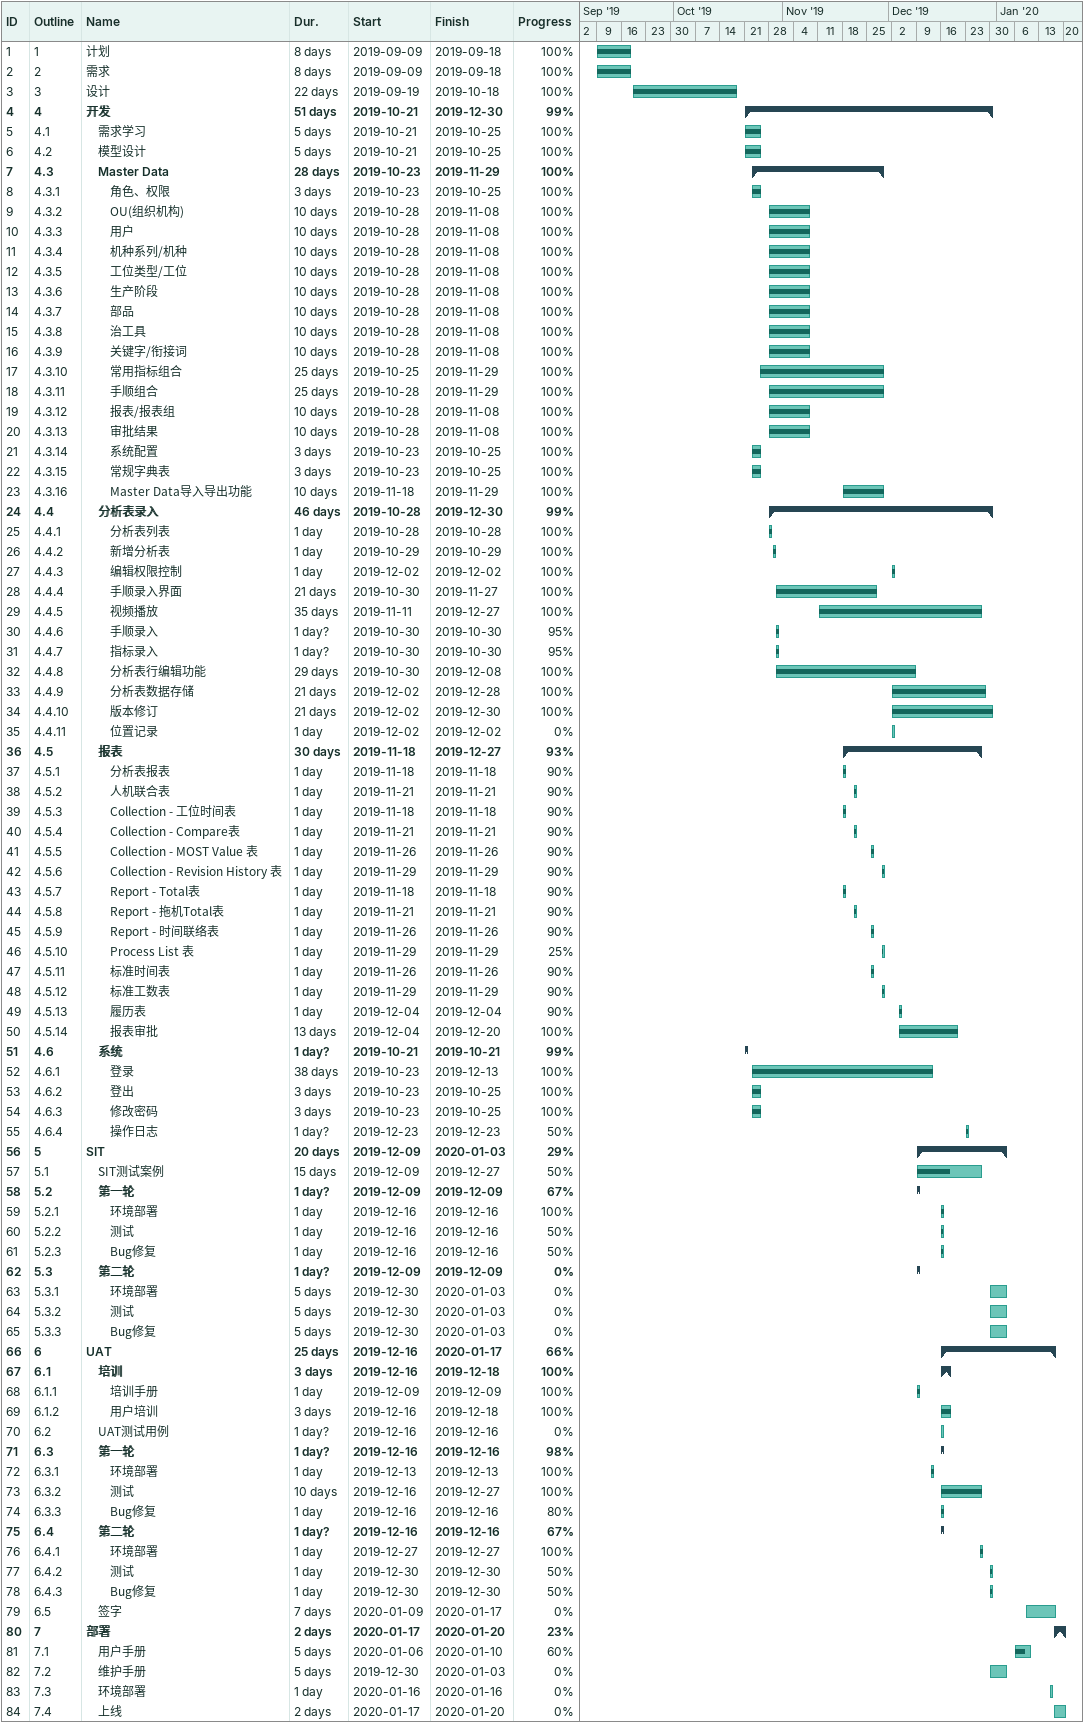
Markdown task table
| ID | WBS | Task | Duration | Start | Finish | % complete |
|---|---|---|---|---|---|---|
| 1 | 1 | 计划 | 8d | 2019-09-09 | 2019-09-18 | 100 |
| 2 | 2 | 需求 | 8d | 2019-09-09 | 2019-09-18 | 100 |
| 3 | 3 | 设计 | 22d | 2019-09-19 | 2019-10-18 | 100 |
| 4 | 4 | **开发** | 51d | 2019-10-21 | 2019-12-30 | 99 |
| 5 | 4.1 | 需求学习 | 5d | 2019-10-21 | 2019-10-25 | 100 |
| 6 | 4.2 | 模型设计 | 5d | 2019-10-21 | 2019-10-25 | 100 |
| 7 | 4.3 | **Master Data** | 28d | 2019-10-23 | 2019-11-29 | 100 |
| 8 | 4.3.1 | 角色、权限 | 3d | 2019-10-23 | 2019-10-25 | 100 |
| 9 | 4.3.2 | OU(组织机构) | 10d | 2019-10-28 | 2019-11-08 | 100 |
| 10 | 4.3.3 | 用户 | 10d | 2019-10-28 | 2019-11-08 | 100 |
| 11 | 4.3.4 | 机种系列/机种 | 10d | 2019-10-28 | 2019-11-08 | 100 |
| 12 | 4.3.5 | 工位类型/工位 | 10d | 2019-10-28 | 2019-11-08 | 100 |
| 13 | 4.3.6 | 生产阶段 | 10d | 2019-10-28 | 2019-11-08 | 100 |
| 14 | 4.3.7 | 部品 | 10d | 2019-10-28 | 2019-11-08 | 100 |
| 15 | 4.3.8 | 治工具 | 10d | 2019-10-28 | 2019-11-08 | 100 |
| 16 | 4.3.9 | 关键字/衔接词 | 10d | 2019-10-28 | 2019-11-08 | 100 |
| 17 | 4.3.10 | 常用指标组合 | 25d | 2019-10-25 | 2019-11-29 | 100 |
| 18 | 4.3.11 | 手顺组合 | 25d | 2019-10-28 | 2019-11-29 | 100 |
| 19 | 4.3.12 | 报表/报表组 | 10d | 2019-10-28 | 2019-11-08 | 100 |
| 20 | 4.3.13 | 审批结果 | 10d | 2019-10-28 | 2019-11-08 | 100 |
| 21 | 4.3.14 | 系统配置 | 3d | 2019-10-23 | 2019-10-25 | 100 |
| 22 | 4.3.15 | 常规字典表 | 3d | 2019-10-23 | 2019-10-25 | 100 |
| 23 | 4.3.16 | Master Data导入导出功能 | 10d | 2019-11-18 | 2019-11-29 | 100 |
| 24 | 4.4 | **分析表录入** | 46d | 2019-10-28 | 2019-12-30 | 99 |
| 25 | 4.4.1 | 分析表列表 | 1d | 2019-10-28 | 2019-10-28 | 100 |
| 26 | 4.4.2 | 新增分析表 | 1d | 2019-10-29 | 2019-10-29 | 100 |
| 27 | 4.4.3 | 编辑权限控制 | 1d | 2019-12-02 | 2019-12-02 | 100 |
| 28 | 4.4.4 | 手顺录入界面 | 21d | 2019-10-30 | 2019-11-27 | 100 |
| 29 | 4.4.5 | 视频播放 | 35d | 2019-11-11 | 2019-12-27 | 100 |
| 30 | 4.4.6 | 手顺录入 | 1d? | 2019-10-30 | 2019-10-30 | 95 |
| 31 | 4.4.7 | 指标录入 | 1d? | 2019-10-30 | 2019-10-30 | 95 |
| 32 | 4.4.8 | 分析表行编辑功能 | 29d | 2019-10-30 | 2019-12-08 | 100 |
| 33 | 4.4.9 | 分析表数据存储 | 21d | 2019-12-02 | 2019-12-28 | 100 |
| 34 | 4.4.10 | 版本修订 | 21d | 2019-12-02 | 2019-12-30 | 100 |
| 35 | 4.4.11 | 位置记录 | 1d | 2019-12-02 | 2019-12-02 | 0 |
| 36 | 4.5 | **报表** | 30d | 2019-11-18 | 2019-12-27 | 93 |
| 37 | 4.5.1 | 分析表报表 | 1d | 2019-11-18 | 2019-11-18 | 90 |
| 38 | 4.5.2 | 人机联合表 | 1d | 2019-11-21 | 2019-11-21 | 90 |
| 39 | 4.5.3 | Collection - 工位时间表 | 1d | 2019-11-18 | 2019-11-18 | 90 |
| 40 | 4.5.4 | Collection - Compare表 | 1d | 2019-11-21 | 2019-11-21 | 90 |
| 41 | 4.5.5 | Collection - MOST Value 表 | 1d | 2019-11-26 | 2019-11-26 | 90 |
| 42 | 4.5.6 | Collection - Revision History 表 | 1d | 2019-11-29 | 2019-11-29 | 90 |
| 43 | 4.5.7 | Report - Total表 | 1d | 2019-11-18 | 2019-11-18 | 90 |
| 44 | 4.5.8 | Report - 拖机Total表 | 1d | 2019-11-21 | 2019-11-21 | 90 |
| 45 | 4.5.9 | Report - 时间联络表 | 1d | 2019-11-26 | 2019-11-26 | 90 |
| 46 | 4.5.10 | Process List 表 | 1d | 2019-11-29 | 2019-11-29 | 25 |
| 47 | 4.5.11 | 标准时间表 | 1d | 2019-11-26 | 2019-11-26 | 90 |
| 48 | 4.5.12 | 标准工数表 | 1d | 2019-11-29 | 2019-11-29 | 90 |
| 49 | 4.5.13 | 履历表 | 1d | 2019-12-04 | 2019-12-04 | 90 |
| 50 | 4.5.14 | 报表审批 | 13d | 2019-12-04 | 2019-12-20 | 100 |
| 51 | 4.6 | **系统** | 1d? | 2019-10-21 | 2019-10-21 | 99 |
| 52 | 4.6.1 | 登录 | 38d | 2019-10-23 | 2019-12-13 | 100 |
| 53 | 4.6.2 | 登出 | 3d | 2019-10-23 | 2019-10-25 | 100 |
| 54 | 4.6.3 | 修改密码 | 3d | 2019-10-23 | 2019-10-25 | 100 |
| 55 | 4.6.4 | 操作日志 | 1d? | 2019-12-23 | 2019-12-23 | 50 |
| 56 | 5 | **SIT** | 20d | 2019-12-09 | 2020-01-03 | 29 |
| 57 | 5.1 | SIT测试案例 | 15d | 2019-12-09 | 2019-12-27 | 50 |
| 58 | 5.2 | **第一轮** | 1d? | 2019-12-09 | 2019-12-09 | 67 |
| 59 | 5.2.1 | 环境部署 | 1d | 2019-12-16 | 2019-12-16 | 100 |
| 60 | 5.2.2 | 测试 | 1d | 2019-12-16 | 2019-12-16 | 50 |
| 61 | 5.2.3 | Bug修复 | 1d | 2019-12-16 | 2019-12-16 | 50 |
| 62 | 5.3 | **第二轮** | 1d? | 2019-12-09 | 2019-12-09 | 0 |
| 63 | 5.3.1 | 环境部署 | 5d | 2019-12-30 | 2020-01-03 | 0 |
| 64 | 5.3.2 | 测试 | 5d | 2019-12-30 | 2020-01-03 | 0 |
| 65 | 5.3.3 | Bug修复 | 5d | 2019-12-30 | 2020-01-03 | 0 |
| 66 | 6 | **UAT** | 25d | 2019-12-16 | 2020-01-17 | 66 |
| 67 | 6.1 | **培训** | 3d | 2019-12-16 | 2019-12-18 | 100 |
| 68 | 6.1.1 | 培训手册 | 1d | 2019-12-09 | 2019-12-09 | 100 |
| 69 | 6.1.2 | 用户培训 | 3d | 2019-12-16 | 2019-12-18 | 100 |
| 70 | 6.2 | UAT测试用例 | 1d? | 2019-12-16 | 2019-12-16 | 0 |
| 71 | 6.3 | **第一轮** | 1d? | 2019-12-16 | 2019-12-16 | 98 |
| 72 | 6.3.1 | 环境部署 | 1d | 2019-12-13 | 2019-12-13 | 100 |
| 73 | 6.3.2 | 测试 | 10d | 2019-12-16 | 2019-12-27 | 100 |
| 74 | 6.3.3 | Bug修复 | 1d | 2019-12-16 | 2019-12-16 | 80 |
| 75 | 6.4 | **第二轮** | 1d? | 2019-12-16 | 2019-12-16 | 67 |
| 76 | 6.4.1 | 环境部署 | 1d | 2019-12-27 | 2019-12-27 | 100 |
| 77 | 6.4.2 | 测试 | 1d | 2019-12-30 | 2019-12-30 | 50 |
| 78 | 6.4.3 | Bug修复 | 1d | 2019-12-30 | 2019-12-30 | 50 |
| 79 | 6.5 | 签字 | 7d | 2020-01-09 | 2020-01-17 | 0 |
| 80 | 7 | **部署** | 2d | 2020-01-17 | 2020-01-20 | 23 |
| 81 | 7.1 | 用户手册 | 5d | 2020-01-06 | 2020-01-10 | 60 |
| 82 | 7.2 | 维护手册 | 5d | 2019-12-30 | 2020-01-03 | 0 |
| 83 | 7.3 | 环境部署 | 1d | 2020-01-16 | 2020-01-16 | 0 |
| 84 | 7.4 | 上线 | 2d | 2020-01-17 | 2020-01-20 | 0 |
